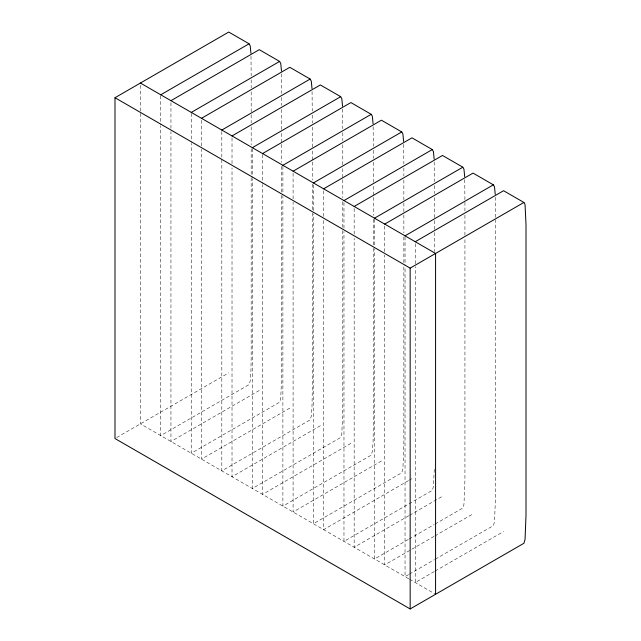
<?xml version="1.0" encoding="UTF-8"?>
<svg xmlns="http://www.w3.org/2000/svg" width="641" height="641" viewBox="0 0 641 641"><rect width="100%" height="100%" fill="white"/><g stroke="black" fill="none" stroke-linecap="round" stroke-linejoin="round"><path stroke-width="0.48" stroke-dasharray="3.21 2.4" d="M434.286 469.316L433.436 486.623L432.29 490.381L343.969 541.381L343.969 231.553M116.686 437.563L228.741 372.862M259.276 390.497L170.947 441.489L170.947 131.661M289.812 408.125L201.482 459.116L201.482 149.289M320.348 425.752L232.018 476.752L232.018 167.918M350.883 443.388L262.554 494.379L262.554 184.552M381.419 461.015L293.097 512.007L293.097 202.179M408.493 480.646L323.633 529.642L323.633 219.807M409.359 480.141L411.955 478.643M408.726 515.773L354.169 547.27L354.169 238.436M409.591 515.276L442.49 496.278M408.277 539.514L374.504 559.008L374.504 249.181M409.142 539.009L434.253 524.514M435.119 524.018L462.826 508.017L463.972 504.251L464.933 480.125L464.933 238.204M434.061 536.405L384.704 564.897L384.704 255.07M434.927 535.9L473.034 513.906M408.501 574.64L405.04 576.644L405.04 266.808M409.367 574.144L434.478 559.641M435.343 559.144L493.362 525.644L494.507 521.886L495.469 497.753L495.469 219.847M434.294 571.532L415.24 582.533L415.24 266.704M435.159 571.035L503.57 531.533M408.742 578.783L140.411 423.861L140.411 83.042M409.607 579.28L434.71 593.774M495.285 197.26L495.469 218.845M464.749 179.632L464.933 201.218M434.205 162.005L434.398 181.587M403.67 144.369L403.862 163.96M373.134 126.742L373.326 146.324M342.598 109.114L342.791 128.697M312.063 91.479L312.247 111.069M281.527 73.851L281.711 93.434M250.992 56.224L251.176 75.806M464.933 202.219L464.933 211.218M464.933 215.216L464.933 237.202M434.398 185.586L434.398 193.582M434.398 197.58L434.398 219.575M434.398 220.576L434.398 231.569M434.398 232.571L434.398 251.568M415.24 243.716L415.24 265.703M405.04 236.825L405.04 265.807M403.862 167.958L403.862 175.954M403.862 179.953L403.862 201.947M403.862 202.949L403.862 213.942M403.862 214.943L403.862 232.931M403.862 236.938L403.862 262.922M403.862 266.92L403.862 444.862L402.901 468.996L401.755 472.754L313.425 523.753L313.425 213.918M384.704 226.089L384.704 254.068M374.504 219.198L374.504 248.179M373.326 150.331L373.326 158.327M373.326 162.325L373.326 182.316M373.326 186.315L373.326 196.314M373.326 197.308L373.326 215.304M373.326 219.302L373.326 247.298M373.326 248.291L373.326 427.235L373.078 441.849L372.357 451.36L371.219 455.126L282.889 506.118L282.889 196.29M354.169 208.453L354.169 234.438M343.969 202.564L343.969 230.552M342.791 132.695L342.791 140.691M342.791 144.69L342.791 164.689M342.791 168.687L342.791 178.679M342.791 179.68L342.791 197.676M342.791 201.675L342.791 229.662M342.791 230.664L342.791 409.607L341.821 433.733L340.683 437.491L252.354 488.49L252.354 178.655M323.633 190.826L323.633 218.813M313.425 184.937L313.425 212.916M312.247 115.068L312.247 123.064M312.247 127.062L312.247 147.053M312.247 151.052L312.247 161.051M312.247 162.053L312.247 180.041M312.247 184.039L312.247 212.035M312.247 213.036L312.247 391.971L312.007 406.586L311.286 416.105L310.148 419.863L221.818 470.863L221.818 131.044M293.097 173.198L293.097 201.178M282.889 166.307L282.889 195.289M281.711 97.432L281.711 105.436M281.711 109.435L281.711 129.426M281.711 133.424L281.711 143.424M281.711 144.417L281.711 162.413M281.711 166.412L281.711 194.407M281.711 195.401L281.711 374.344L280.75 398.47L279.604 402.236L191.282 453.227L191.282 143.4M262.554 154.569L262.554 183.55M252.354 148.672L252.354 177.661M251.176 79.804L251.176 87.801M251.176 91.799L251.176 113.794M251.176 114.795L251.176 122.792M251.176 126.79L251.176 144.786M251.176 148.784L251.176 176.772M251.176 177.773L251.176 356.716L250.935 371.331L250.214 380.842L249.069 384.6L160.747 435.6L160.747 125.764M232.018 137.935L232.018 163.92M201.482 120.308L201.482 148.287M191.282 113.417L191.282 142.398M170.947 102.672L170.947 130.66M160.747 95.781L160.747 124.771"/><path stroke-width="0.96" d="M415.24 241.713L503.57 190.722L523.905 202.46L525.043 204.503L526.005 224.486L526.005 515.388L525.043 539.514L523.905 543.28L410.16 608.95L114.995 438.54L114.995 97.72L228.741 32.05L249.069 43.788L250.214 45.832L250.935 53.347M160.747 94.788L249.069 43.788M170.947 100.677L259.276 49.678L279.604 61.424L280.75 63.467L281.471 70.975M191.282 112.415L279.604 61.424M201.482 118.305L289.812 67.313L310.148 79.051L311.286 81.095L312.007 88.602M221.818 130.043L310.148 79.051M232.018 135.932L320.348 84.941L340.683 96.679L341.821 98.722L342.542 106.238M252.354 147.678L340.683 96.679M262.554 153.568L350.883 102.568L371.219 114.314L372.357 116.358L373.078 123.865M282.889 165.306L371.219 114.314M293.097 171.195L381.419 120.204L401.755 131.942L402.901 133.985L403.614 141.493M313.425 182.933L401.755 131.942M323.633 188.823L411.955 137.831L432.29 149.569L433.436 151.613L434.149 159.128M343.969 200.569L432.29 149.569M354.169 206.458L442.49 155.459L462.826 167.205L463.972 169.248L464.693 176.756M374.504 218.196L462.826 167.205M384.704 224.086L473.034 173.094L493.362 184.832L494.507 186.876L495.229 194.383M405.04 235.824L493.362 184.832M114.995 97.72L410.16 268.13L523.905 202.46M140.411 83.042L435.576 253.459L435.576 594.279M410.16 268.13L410.16 608.95"/></g></svg>
